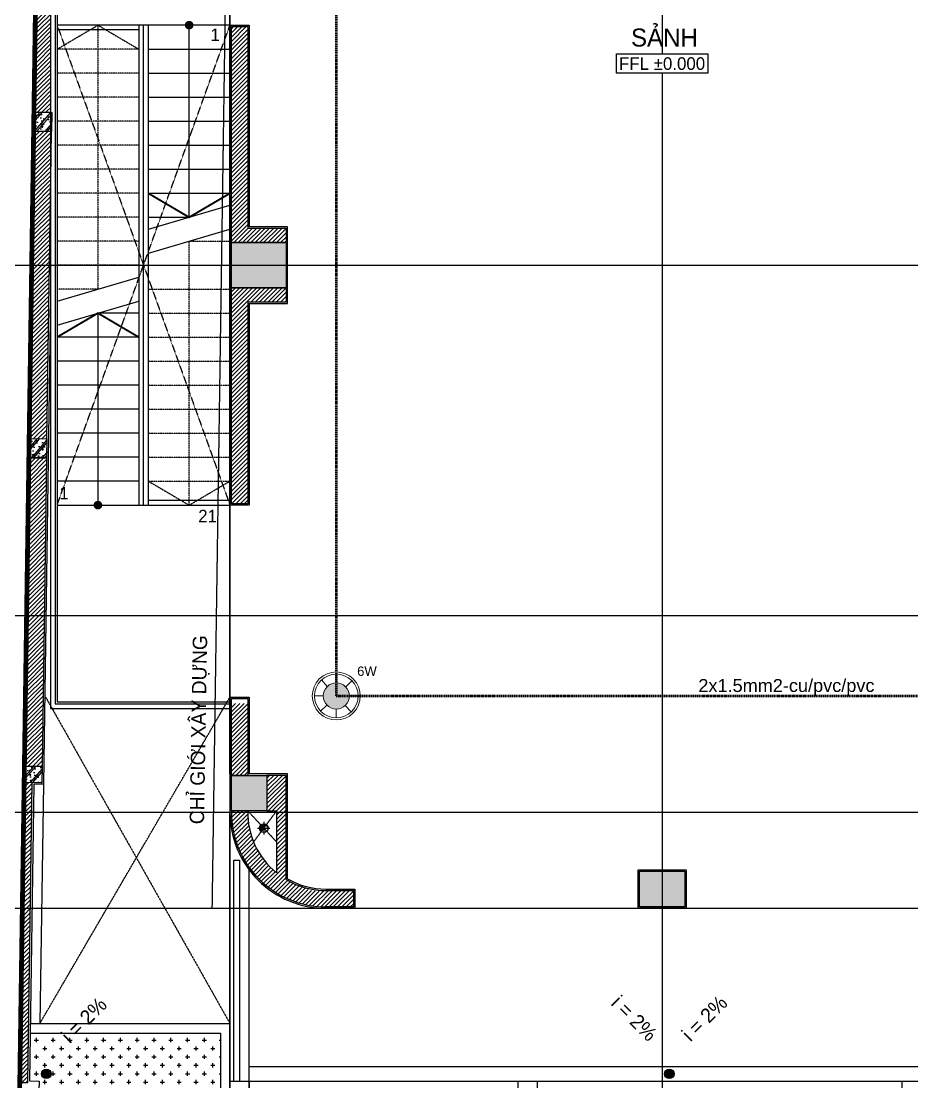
# Model space of a CAD drawing. Header units: inches. Extents: x 1721084 to 1854744, y 225101 to 488646.
# Drawn here: x 1813027 to 1822300, y 361703 to 372752 of the extents above; entities that cross this region are included whole.
import ezdxf
from ezdxf.enums import TextEntityAlignment as Align
from ezdxf.xclip import XClip

# ---------------------------------------------------------------- set-up
doc = ezdxf.new("R2010")
doc.units = ezdxf.units.IN
doc.header["$MEASUREMENT"] = 0
doc.header["$XCLIPFRAME"] = 0
doc.set_wipeout_variables(frame=1)
for name, pattern in [('DASHED', [19.049999999999997, 12.7, -6.349999999999998]), ('X-PL-GF$0$X-GRID-T1$0$CENTER2', [1.125, 0.75, -0.125, 0.125, -0.125]), ('X-PL-GF$0$X-PL-GF$0$DASHDOTX2', [2, 1, -0.5, 0, -0.5]), ('X-PL-GF$0$X-PL-GF$0$DASHED', [0.75, 0.5, -0.25]), ('X-PL-GF$0$X-PL-GF$0$HIDDEN2', [0.1875, 0.125, -0.0625])]:
    doc.linetypes.add(name, pattern=pattern)
for name, color, linetype in [('A-ANNO-DIM 100', 252, 'Continuous'), ('X-PL-GF$0$A-ANNO-NOTE-ENG', 250, 'Continuous'), ('X-PL-GF$0$A-FURN-EQPM', 250, 'Continuous'), ('X-PL-GF$0$X-GRID-T1$0$A-ANNO-DIM 75', 2, 'Continuous'), ('X-PL-GF$0$X-GRID-T1$0$A-GRID', 9, 'X-PL-GF$0$X-GRID-T1$0$CENTER2'), ('X-PL-GF$0$X-PL-GF$0$A-ANNO-RNAM', 250, 'Continuous'), ('X-PL-GF$0$X-PL-GF$0$A-FLOR', 250, 'Continuous'), ('X-PL-GF$0$X-PL-GF$0$A-FLOR-ABOV', 250, 'X-PL-GF$0$X-PL-GF$0$HIDDEN2'), ('X-PL-GF$0$X-PL-GF$0$A-FLOR-COLS-CONC', 250, 'Continuous'), ('X-PL-GF$0$X-PL-GF$0$A-FLOR-DRAN', 250, 'Continuous'), ('X-PL-GF$0$X-PL-GF$0$A-FLOR-HDRL', 250, 'Continuous'), ('X-PL-GF$0$X-PL-GF$0$A-FLOR-PATT', 250, 'Continuous'), ('X-PL-GF$0$X-PL-GF$0$A-FLOR-STRS', 250, 'Continuous'), ('X-PL-GF$0$X-PL-GF$0$A-FLOR-STRS-NOTE', 250, 'Continuous'), ('X-PL-GF$0$X-PL-GF$0$A-FLOR-WALL', 250, 'Continuous'), ('X-PL-GF$0$X-PL-GF$0$A-FLOR-WALL-FNSH', 250, 'Continuous'), ('X-PL-GF$0$X-PL-GF$0$A-FLOR-WALL-PATT', 250, 'Continuous'), ('X-PL-GF$0$X-PL-GF$0$A-LAND-GRAS', 89, 'Continuous'), ('X-PL-GF$0$X-PL-GF$0$A-SECT-MED', 250, 'Continuous'), ('X-PL-GF$0$X-PL-GF$0$A-SECT-PATT', 250, 'Continuous'), ('X-PL-GF$0$X-PL-GF$0$A-SECT-STEL', 12, 'Continuous'), ('X-PL-GF$0$X-PL-GF$0$A-XREF', 250, 'Continuous'), ('X-PL-GF$0$X-PL-GF$0$B-RanhHienTrang', 250, 'Continuous'), ('X-PL-GF$0$X-PL-GF$0$CGXD', 250, 'Continuous'), ('X-PL-GF$0$X-PL-GF$0$I-ANNO-LEVL-PLAN', 250, 'Continuous'), ('X-PL-GF$0$XREF2$0$A-FLOR-COLS-CONC', 250, 'Continuous'), ('X-PL-GF$0$XREF2$0$A-FLOR-PATT', 250, 'Continuous')]:
    doc.layers.add(name, color=color, linetype=linetype)
doc.layers.add('Chi tiet TB1', color=6, linetype='Continuous', lineweight=13)
doc.layers.add('TTLL', color=252, linetype='DASHED', lineweight=50)
doc.layers.add('Vien TB', color=7, linetype='Continuous', lineweight=18, true_color=0x009e00)
doc.styles.add('HDUNGARC', font='vn_vni.shx')
doc.styles.get("Standard").update_dxf_attribs({"font": 'arial.ttf'})
doc.styles.add('X-PL-GF$0$HDUNGARC', font='vn_vni.shx')
doc.styles.add('X-PL-GF$0$X-GRID-T1$0$HDUNGARC', font='vn_vni.shx')
doc.styles.add('X-PL-GF$0$X-PL-GF$0$SYMBTEXT', font='VAVON_.TTF')
doc.dimstyles.new('X-PL-GF$0$X-GRID-T1$0$DIM-75', dxfattribs={"dimscale": 75, "dimtxt": 1.6, "dimasz": 1, "dimexe": 1, "dimexo": 1, "dimgap": 0.5, "dimtad": 1, "dimdec": 0, "dimzin": 0, "dimdsep": 46, "dimtxsty": 'X-PL-GF$0$X-GRID-T1$0$HDUNGARC', "dimblk": 'X-PL-GF$0$X-GRID-T1$0$_ArchTick', "dimcen": 2, "dimdle": 1, "dimclrd": 256, "dimclre": 9, "dimclrt": 3, "dimadec": 0, "dimazin": 0, "dimtfac": 1, "dimtdec": 0, "dimtix": 1, "dimtmove": 2, "dimatfit": 2, "dimfxl": 1, "dimtolj": 1, "dimtzin": 0, "dimarcsym": 2})
pattern_1 = [(45, (0, 0), (-22.09708691207961, 22.09708691207961), [])]
pattern_2 = [(54, (0, 0), (143.978068100322, -2.51314656807856), [15, -165]), (359, (0, 0), (-38.17672263258378, 148.136205541445), [12, -132]), (104.4514, (11.99817190200864, -0.2094279928046898), (105.8014581244018, 145.6229752967735), [12.748038, -140.2284224]), (50.18419999999998, (-2.79025894976501, 39.90256201039297), (215.2374651695471, -18.13376922839233), [22.5, -247.5]), (100.6356, (15.14619545357805, 38.39140331440962), (172.886977297764, 207.3887486410285), [19.1220576, -210.3426]), (355.1842000000002, (-2.79025894976501, 39.90256201039297), (172.886815400423, 207.3888836815694), [18, -198]), (25, (17.85858679287272, 31.32205098267724), (124.707658123106, -72.0000000348896), [15, -165]), (330.0000000000001, (17.85858679287272, 31.32205098267724), (38.4277435848289, 148.0712871091526), [12, -132]), (75.4514, (28.25088782156475, 25.3220443419086), (163.1354596724559, 76.07115927203152), [12.748038, -140.2284224]), (41.50000000000001, (0, 0), (-2.218253370694924, 66.5862339525476), [0, -130.3999999999999, 0, -133.9999999999999, 0, -132.4999999999999]), (11.5, (0, 0), (46.98318860929417, 82.3603496113481), [0, -76.39999999999998, 0, -127.4, 0, -50.5]), (331.5, (-44.49135664158815, -3.111138728987988), (106.8190839731312, 2.947528310489392), [0, -50, 0, -156, 0, -207]), (321.5, (-64.44263764678463, -4.506268203870494), (114.9565173145964, 28.10842846725684), [0, -65, 0, -103.6, 0, -147]), (49, (0, 0), (-64.15031431893561, 55.76501746419311), []), (49, (-1.709033606731069, 24.44031923136569), (-64.15031431893561, 55.76501746419311), [])]
pattern_3 = [(0, (0, 0), (50, 50), [50, -50])]

# ---------------------------------------------------------------- blocks, each defined once
blk = doc.blocks.new('X-PL-GF$0$PHEU THU 115X115')
for p, q in [((-15.43790575498133, -23.58826450755441), (14.24268701775872, -23.58826450755441)), ((-15.43790575498133, -91.4117354924456), (14.24268701775872, -91.4117354924456))]:
    blk.add_line(p, q)
for points in [[(-9.482600924791768, -54.19603434290184), (-43.28344451003068, -54.19603434290184)], [(-43.28344451003068, -60.65419115152329), (-9.482600924791768, -60.65419115152329)], [(36.49155470221013, -42.87137462652025), (-36.40955630420649, -42.87137462652025)], [(-36.40955630420649, -48.58054185540822), (36.49155470221013, -48.58054185540822)], [(-36.40955630420649, -66.41945814459177), (36.49155470221013, -66.41945814459177)], [(36.49155470221013, -72.12862537347974), (-36.40955630420649, -72.12862537347974)], [(30.4041321240511, -30.40287615318084), (30.4041321240511, -30.40287615318084), (-31.43376121902838, -30.40287615318084)], [(-31.43376121902838, -36.863928665196), (30.4041321240511, -36.863928665196)], [(-31.43376121902838, -78.136071334804), (30.4041321240511, -78.136071334804)], [(30.4041321240511, -84.59712384681916), (30.4041321240511, -84.59712384681916), (-31.43376121902838, -84.59712384681916)], [(8.978155363991391, -54.19603434290184), (42.7789989492303, -54.19603434290184)], [(42.7789989492303, -60.65419115152329), (8.978155363991391, -60.65419115152329)]]:
    blk.add_lwpolyline(points)
for radius in [51.45152249066621, 46.57292621760693, 4.594603257156433]:
    blk.add_circle((-0.2522227804001886, -57.5), radius)
for centre, radius, start, end in [((-42.55626883552759, -57.42511274721619), 3.309944380612229, 102.6910741584825, 257.3089258415174), ((-36.3302054702508, -45.72595824096788), 2.855686286463456, 91.59228034863337, 268.4077196513667), ((-36.3302054702508, -69.27404175903939), 2.855686286463456, 91.59228034863337, 268.4077196513667), ((-31.12392294632446, -33.63340240919206), 3.245350465819644, 95.47845449965135, 264.5215455003486), ((-31.12392294632446, -81.36659759081522), 3.245350465819644, 95.47845449965135, 264.5215455003486), ((-11.00198453679331, -57.4251127472089), 3.568679573956446, 295.1984696173395, 64.80153038266046), ((10.49753897599294, -57.4251127472089), 3.568679573956446, 115.1984696173395, 244.8015303826605), ((29.94667727740307, -33.63340240918478), 3.262754178219241, 278.0597159257377, 81.94028407426231), ((29.94667727740307, -81.36659759081522), 3.262754178219241, 278.0597159257377, 81.94028407426231), ((35.88332438809448, -45.72595824096061), 2.918662660680424, 282.0282235757958, 77.97177642420422), ((35.88332438809448, -69.27404175903212), 2.918662660680424, 282.0282235757958, 77.97177642420422), ((42.05182327472721, -57.42511274721619), 3.309944380612229, 282.6910741584826, 77.30892584151742)]:
    blk.add_arc(centre, radius, start, end)
for points in [[(14.24268701775872, -23.58826450755441), (16.71682635079196, -21.64592190393887), (15.00893013480527, -18.70718598294479), (9.913556541374417, -16.53520093131374), (-0.6807847030140693, -15.628228584319), (-13.14400985479005, -17.76942370249162), (-17.35475464031333, -20.73333771834587), (-17.6897810909868, -22.51271087943314), (-15.43790575498133, -23.58826450755441)], [(14.24268701775872, -91.4117354924456), (16.71682635079196, -93.35407809606113), (15.00893013480527, -96.2928140170552), (9.913556541374417, -98.46479906869357), (-0.6807847030140693, -99.371771415681), (-13.14400985479005, -97.23057629750838), (-17.35475464031333, -94.26666228166141), (-17.6897810909868, -92.48728912055955), (-15.43790575498133, -91.4117354924456)]]:
    blk.add_spline(points, degree=3)
blk = doc.blocks.new('X-PL-GF$0$XREF2')
at = {"layer": 'X-PL-GF$0$XREF2$0$A-FLOR-PATT'}
h = blk.add_hatch(dxfattribs=at)
h.set_pattern_fill('!BTCT', color=256, scale=25, pattern_type=2)
h.set_pattern_definition([(50, (0, 0), (179.3150456501883, -15.68803374564877), [18.75, -206.25]), (355, (0, 0), (-34.68783340325, 188.0480334250029), [15, -165]), (100.4514, (14.94292, -1.307334999999999), (144.6273454285054, 172.3598855152384), [15.9350475, -175.285528]), (46.18420000000002, (0, 50), (266.8102621564111, -41.37975358225452), [28.125, -309.375]), (96.6356, (22.23418625, 46.55167324999999), (233.6656763871758, 243.5294677251104), [23.902572, -262.92825]), (351.1842000000001, (0, 50), (233.6654862834068, 243.5296502313311), [22.5, -247.5]), (21, (25, 37.5), (149.2267630296154, -100.6547226663347), [18.75, -206.25]), (326, (25, 37.5), (60.82883298039543, 181.2875112617133), [15, -165]), (71.45140000000002, (37.43555825, 29.1120985), (210.0556571453725, 80.6326241774881), [15.9350475, -175.285528]), (37.50000000000001, (0, 0), (3.039963829322667, 83.22346345782788), [0, -163, 0, -167.5, 0, -165.625]), (7.499999999999999, (0, 0), (65.76738436053715, 98.60292797059006), [0, -95.5, 0, -159.25, 0, -63.125]), (327.5, (-55.75, 0), (133.4556090431022, -5.638717933594937), [0, -62.5, 0, -195, 0, -258.75]), (317.5, (-80.75000000000001, 0), (145.7965423355966, 25.02624558307943), [0, -81.25, 0, -129.5, 0, -183.75]), (45, (0, 0), (-75.13009550107068, 75.13009550107068), []), (45, (0, 30.625), (-75.13009550107068, 75.13009550107068), [])])
h.paths.add_polyline_path([(20684.99999999999, 3915.000000000058), (20684.99999999999, 4285.000000000056), (20315.00000000015, 4285.000000000056), (20315.00000000015, 3915.000000000058)])
h.paths.add_polyline_path([(20684.99999918887, 374.6332916433435), (20684.99999918887, 685.0000000000528), (19915.00000000002, 685.0000000000517), (19915.00000000002, 374.6332916433425)])
h.paths.add_polyline_path([(15485.00000000008, -984.9999999999764), (15485.00000000008, -714.9999999998672), (14815.00000000008, -714.9999999998689), (14815.00000000008, -984.9999999999744)])
h.paths.add_polyline_path([(15384.99999999999, 3915.000000000034), (15384.99999999999, 4385.000000000058), (15014.99999999998, 4385.000000000056), (15014.99999999998, 3915.000000000034)])
h.paths.add_polyline_path([(8785.000000000175, 5464.999999999941), (8785.000000000175, 5934.99999999994), (8215.000000000175, 5934.999999999942), (8215.000000000175, 5464.999999999941)])
h.paths.add_polyline_path([(4265.000000000006, -984.9999999999792), (4735.000000000001, -984.9999999999792), (4735, -614.9999999998835), (4265.000000000006, -614.9999999998835)])
h.paths.add_polyline_path([(385.0000000000219, 15.0000000000291), (385.0000000000219, 385.0000000000283), (15.00000000002183, 385.0000000000272), (15.00000000002183, 15.0000000000291)])
h.paths.add_polyline_path([(15.00000000002183, 5935.000000000028), (15.00000000002183, 5465.000000000028), (585.0000000000217, 5465.000000000028), (585.000000000029, 5935.000000000028)])
h.paths.add_polyline_path([(4734.999999999876, 11575.58118903297), (4264.999999999876, 11603.31734586404), (4264.999999999876, 11214.99999999994), (4734.999999999876, 11214.99999999994)])
h.paths.add_polyline_path([(8785.000000000233, 11336.55203909347), (8415.000000000213, 11358.38688596065), (8415.000000000198, 10965.00146173001), (8785.000000000207, 10965.00000000014)])
h.paths.add_polyline_path([(8785.000000000033, -614.9999999999718), (8415.000000000035, -614.9999999999718), (8415.000000000035, -984.9999999999781), (8785.000000000036, -984.9999999999781)])
h.paths.add_polyline_path([(15.00000000002182, 11335.00000000015), (15.00000000002183, 10965.00000000015), (385.0000000000219, 10965.00000000015), (385.0000000000219, 11335.00000000015)])
h.paths.add_polyline_path([(15485.00000000021, 10941.1403626419), (15015.0000000002, 10968.90048736221), (15015.0000000002, 10664.9999999063), (15485.00000000021, 10664.9999999063)])
h.paths.add_polyline_path([(20685.04201184699, 10634.25258519437), (20315.00000000023, 10656.0931995088), (20315.00000000023, 10215.00000000135), (20685.04201184699, 10215.00000000135)])
at = {"layer": 'X-PL-GF$0$XREF2$0$A-FLOR-COLS-CONC'}
for points in [[(15.00000000002183, 5935.000000000028), (585.0000000000217, 5935.000000000028), (585.0000000000217, 5465.000000000028), (15.00000000002183, 5465.000000000028)], [(15.00000000002183, 385.0000000000281), (385.0000000000219, 385.0000000000281), (385.0000000000219, 15.00000000002819), (15.00000000002183, 15.00000000002819)]]:
    blk.add_lwpolyline(points, close=True, dxfattribs=at)
blk.add_lwpolyline([(4735.000000000006, -614.9999999998843), (4735.000000000006, -984.9999999999584), (4265.000000000006, -984.9999999999584), (4265.000000000006, -614.9999999998843), (4735.000000000006, -614.9999999998843), (4735.000000000006, -614.9999999998843)], dxfattribs=at)
blk = doc.blocks.new('X-PL-GF$0$X-GRID-T1$0$_ArchTick')
at = {"color": 0, "linetype": 'ByBlock', "const_width": 0.15}
blk.add_lwpolyline([(-0.5000000000000018, -0.4822552045807244), (0.5, 0.5177447954192829)], dxfattribs=at)
blk = doc.blocks.new('*D265')
at = {"layer": 'Defpoints', "color": 0, "transparency": 16777216}
for p in [(-2878.678544014208, 11350.00000000012), (-1991.108536304821, 11350.00000000012), (-2178.662637090867, 5700.000000000158)]:
    blk.add_point(p, dxfattribs=at)
at = {"layer": 'X-PL-GF$0$X-GRID-T1$0$A-ANNO-DIM 75', "lineweight": -2, "transparency": 16777216}
blk.add_line((-2878.678544014206, 5625.000000000157), (-2878.678544014208, 11425.00000000012), dxfattribs=at)
at = {"layer": 'X-PL-GF$0$X-GRID-T1$0$A-ANNO-DIM 75', "color": 9, "lineweight": -2, "transparency": 16777216}
for p, q in [((-2066.108536304822, 11350.00000000012), (-2953.678544014208, 11350.00000000012)), ((-2253.662637090867, 5700.000000000158), (-2953.678544014206, 5700.000000000158))]:
    blk.add_line(p, q, dxfattribs=at)
at = {"layer": 'X-PL-GF$0$X-GRID-T1$0$A-ANNO-DIM 75', "lineweight": -2, "transparency": 16777216, "xscale": 75, "yscale": 75, "zscale": 75}
for p, rotation in [((-2878.678544014208, 11350.00000000012), 90), ((-2878.678544014206, 5700.000000000158), 270)]:
    blk.add_blockref('X-PL-GF$0$X-GRID-T1$0$_ArchTick', p, dxfattribs=dict(at, rotation=rotation))
at = {"layer": 'X-PL-GF$0$X-GRID-T1$0$A-ANNO-DIM 75', "color": 3, "transparency": 16777216, "insert": (-2976.178544014204, 8525.000000000138), "char_height": 120, "attachment_point": 5, "rotation": 90, "style": 'X-PL-GF$0$X-GRID-T1$0$HDUNGARC'}
blk.add_mtext('\\A1;5650', dxfattribs=at)
blk = doc.blocks.new('X-PL-GF$0$X-PL-GF$0$RANH DAT')
at = {"color": 20, "linetype": 'X-PL-GF$0$X-PL-GF$0$DASHDOTX2', "ltscale": 4, "const_width": 50}
blk.add_lwpolyline([(-11627.29456309721, -102.3376698006832), (-11627.29456309721, -102.3376698006832), (-2.910383e-10, 1.164153e-10), (992.3107898987656, 14373.5282487044), (-5110.730678946215, 14733.68764396724), (-10633.96828031746, 15059.63101499682), (-41580.12939057983, 16885.85990410079), (-41827.60296804322, -102.3376699942382), (-17866.78343735436, -102.337669765111), (-11627.29456321617, -102.3376697921485)], dxfattribs=at)
blk = doc.blocks.new('X-PL-GF$0$X-PL-GF$0$NM 90')
h = blk.add_hatch()
h.set_pattern_fill('DASH', color=8, scale=400)
h.set_pattern_definition(pattern_3)
h.paths.add_polyline_path([(0, 45, 1), (0, 0)])
h.paths.add_polyline_path([(0, 45), (0, 0), (45, 0, 0.4142135623730951)])
h.paths.add_polyline_path([(45, 0), (0, 0, -1), (-2.7e-15, -45, 0.4142135623730951)])
h = blk.add_hatch()
h.set_pattern_fill('DASH', color=256, scale=400)
h.set_pattern_definition(pattern_3)
h.paths.add_polyline_path([(0, 45, 1), (0, 0)])
h.paths.add_polyline_path([(0, 45), (0, 0), (45, 0, 0.4142135623730951)])
h.paths.add_polyline_path([(45, 0), (0, 0, -1), (-3.6e-15, -45, 0.4142135623730951)])
h = blk.add_hatch()
h.set_pattern_fill('DASH', color=8, scale=400)
h.set_pattern_definition(pattern_3)
h.paths.add_polyline_path([(0, 45, 1), (0, 0)])
h.paths.add_polyline_path([(0, 45), (0, 0), (45, 0, 0.4142135623730951)])
h.paths.add_polyline_path([(45, 0), (0, 0, -1), (-3.6e-15, -45, 0.4142135623730951)])
h = blk.add_hatch(color=8)
h.dxf.hatch_style = 1
h.paths.add_polyline_path([(0, 45, 1), (0, 0)])
h.paths.add_polyline_path([(0, 45), (0, -3.6e-15), (45, 0, 0.4142135623730951)])
h.paths.add_polyline_path([(45, 0), (-1.8e-15, 0, -1), (-7.1e-15, -45, 0.4142135623730951)])
at = {"color": 8}
for points in [[(65, 0), (-65, 0)], [(0, 65), (0, -65)]]:
    blk.add_lwpolyline(points, dxfattribs=at)
blk.add_circle((0, 0), 45)
for centre, start, end in [((1.4e-15, 22.5), 90, 270), ((1.4e-15, -22.5), 270, 90.00000000000004)]:
    blk.add_arc(centre, 22.5, start, end)
blk = doc.blocks.new('X-PL-GF$0$X-PL-GF$0$IDEN-ELEV-PLAN')
blk.add_wipeout([(-6.333333333333286, -1.3333333333339823), (-6.333333333333286, 1.333333333332675), (6.333333333333385, 1.3333333333336412), (6.333333333333385, -1.3333333333330302)])
blk.add_lwpolyline([(-6.333333333333285, -1.333333333333981), (-6.333333333333285, 1.333333333332682), (6.33333333333337, 1.333333333333668), (6.33333333333337, -1.333333333333014)], close=True)
at = {"color": 2, "style": 'X-PL-GF$0$X-PL-GF$0$SYMBTEXT'}
blk.add_attdef('EL0.000', text='', height=1.999999999999999, dxfattribs=at).set_placement((2.84e-14, -1.066e-13), align=Align.MIDDLE)
blk = doc.blocks.new('X-PL-GF$0$X-PL-GF$0$thangGF1')
at = {"layer": 'X-PL-GF$0$X-PL-GF$0$A-FLOR-ABOV', "ltscale": 10}
for points in [[(-1799.999999999987, 6049.999999998895), (-1375.000000000065, 6299.999999998894), (-950.0000000000708, 6049.999999998893)], [(-950.00000000007, 6299.999999998891), (-1800.00000000007, 6299.999999998895)], [(-1375.00000000007, 6299.999999998894), (-1375.000000000078, 3549.999999998924)], [(-950.0000000000708, 6049.999999998893), (-1800.000000000071, 6049.999999998895)], [(-950.0000000000721, 5799.999999998893), (-1800.000000000071, 5799.999999998895)], [(-950.0000000000728, 5549.999999998893), (-1800.000000000073, 5549.999999998895)], [(-950.0000000000737, 5299.999999998893), (-1800.000000000073, 5299.999999998895)], [(-950.0000000000746, 5049.999999998893), (-1800.000000000074, 5049.999999998895)], [(-950.0000000000753, 4799.999999998893), (-1800.000000000074, 4799.999999998894)], [(-950.0000000000753, 4549.999999998893), (-1800.000000000076, 4549.999999998894)], [(-950.0000000000764, 4299.999999998893), (-1800.000000000076, 4299.999999998894)], [(-950.0000000000772, 4049.999999998893), (-1800.000000000077, 4049.999999998895)], [(-424.9999999999835, 1299.999999998893), (-424.9999999999835, 4049.999999998895)], [(-424.9999999999927, 4049.999999998894), (1.27329e-11, 4049.999999998895)], [(-950.000000000078, 3799.999999998893), (-1800.000000000078, 3799.999999998896)], [(-849.9999999999872, 3799.999999998893), (1.27329e-11, 3799.999999998896)], [(-1375.000000000176, 3549.999999998896), (-1800.000000000079, 3549.999999998896)], [(-849.9999999999862, 3549.999999998893), (1.36424e-11, 3549.999999998896)], [(-849.9999999999853, 3299.999999998893), (1.45519e-11, 3299.999999998896)], [(-849.9999999999843, 3049.999999998894), (1.54614e-11, 3049.999999998896)], [(-849.9999999999836, 2799.999999998894), (1.63709e-11, 2799.999999998896)], [(-849.9999999999827, 2549.999999998894), (1.72804e-11, 2549.999999998896)], [(-849.9999999999827, 2299.999999998894), (1.81899e-11, 2299.999999998896)], [(-849.9999999999817, 2049.999999998894), (1.90994e-11, 2049.999999998896)], [(-849.9999999999809, 1799.999999998893), (1.90994e-11, 1799.999999998895)], [(-849.9999999999799, 1549.999999998893), (2.00089e-11, 1549.999999998896)], [(-849.9999999999799, 1549.999999998893), (-424.9999999999835, 1299.999999998893), (2.00089e-11, 1549.999999998896)], [(-849.999999999979, 1299.999999998893), (2.09184e-11, 1299.999999998896)]]:
    blk.add_lwpolyline(points, dxfattribs=at)
at = {"layer": 'X-PL-GF$0$X-PL-GF$0$A-FLOR-HDRL'}
for points in [[(1.45519e-11, 8369.999999999034), (-1869.999999999986, 8369.999999999034), (-1869.999999999977, -820.0000000010523), (9.8908e-12, -820.0000000000864)], [(1.45519e-11, 8319.999999999032), (-1819.999999999987, 8319.999999999032), (-1819.999999999977, -770.0000000009967), (-4.55884e-11, -770.0000000000864)], [(-900.0000000000326, 1299.999999998893), (-900.0000000000326, 6299.999999998891)]]:
    blk.add_lwpolyline(points, dxfattribs=at)
at = {"layer": 'X-PL-GF$0$X-PL-GF$0$A-FLOR-STRS'}
for points in [[(1.45519e-11, 8299.999999999034), (-1799.999999999987, 8299.999999999034), (-1799.999999999977, -750.0000000009738), (-6.74163e-11, -750.0000000000864)], [(-2.36469e-11, 4424.99999999893), (1.45519e-11, 8299.999999999034)], [(-1799.999999999987, 1299.999999998893), (-849.999999999979, 1299.999999998893), (-849.9999999999942, 6299.999999998891)], [(-5.1728e-12, 6299.999999998888), (-950.00000000007, 6299.999999998891), (-950.0000000000855, 1299.999999998893)], [(-849.9999999999942, 6049.999999998893), (6.3665e-12, 6049.999999998895)], [(-849.9999999999936, 5799.999999998893), (6.3665e-12, 5799.999999998895)], [(-849.9999999999927, 5549.999999998893), (7.276000000000001e-12, 5549.999999998895)], [(-849.9999999999918, 5299.999999998893), (8.1855e-12, 5299.999999998895)], [(-849.9999999999907, 5049.999999998893), (9.0949e-12, 5049.999999998895)], [(-849.9999999999901, 4799.999999998893), (1.00044e-11, 4799.999999998894)], [(-849.9999999999892, 4549.999999998893), (1.09139e-11, 4549.999999998894)], [(-849.9999999999836, 4174.99999999891), (-8.91305e-11, 4424.99999999891)], [(-849.9999999999892, 4299.999999998893), (-425.0000000000872, 4299.999999998894)], [(-849.9999999998889, 3924.99999999891), (5.457000000000001e-12, 4174.99999999891)], [(-7.7307e-11, -730), (-2.63753e-11, 4174.999999998902)], [(-1800.000000000073, 3424.99999999891), (-950.0000000001784, 3674.999999998912)], [(-1799.999999999978, 3174.99999999891), (-950.0000000000837, 3424.999999998912)], [(-950.0000000000799, 3299.999999998893), (-1375.000000000082, 3299.999999998896)], [(-950.0000000000811, 3049.999999998894), (-1800.00000000008, 3049.999999998896)], [(-950.0000000000816, 2799.999999998894), (-1800.000000000082, 2799.999999998896)], [(-950.0000000000816, 2549.999999998894), (-1800.000000000082, 2549.999999998896)], [(-950.0000000000825, 2299.999999998894), (-1800.000000000083, 2299.999999998896)], [(-950.0000000000837, 2049.999999998894), (-1800.000000000084, 2049.999999998896)], [(-950.0000000000844, 1799.999999998893), (-1800.000000000084, 1799.999999998895)], [(-950.0000000000855, 1549.999999998893), (-1800.000000000085, 1549.999999998896)]]:
    blk.add_lwpolyline(points, dxfattribs=at)
at = {"layer": 'X-PL-GF$0$X-PL-GF$0$A-FLOR-STRS-NOTE', "color": 174, "const_width": 45}
for points in [[(-447.4999999993723, 6300.000076101227, -1), (-402.5000000005948, 6299.999923896553, -1)], [(-1397.499999999474, 1300.00007610123, -1), (-1352.500000000697, 1299.999923896556, -1)]]:
    blk.add_lwpolyline(points, format="xyb", close=True, dxfattribs=at)
at = {"layer": 'X-PL-GF$0$X-PL-GF$0$A-FLOR-STRS-NOTE', "color": 174, "ltscale": 400, "const_width": 20}
for points in [[(-849.9999999999799, 4548.412627375422), (-424.9999999999835, 4298.412627375422), (2.00089e-11, 4548.412627375425)], [(-1799.999999999948, 3049.999999998915), (-1375.000000000025, 3299.999999998913), (-950.0000000000316, 3049.999999998912)]]:
    blk.add_lwpolyline(points, dxfattribs=at)
at = {"layer": 'X-PL-GF$0$X-PL-GF$0$A-SECT-STEL', "color": 174}
for points in [[(-424.9999999999835, 4299.999999998925), (-424.9999999999835, 6299.999999998891)], [(-1375.000000000079, 3299.999999998896), (-1375.000000000085, 1299.999999998893)]]:
    blk.add_lwpolyline(points, dxfattribs=at)
blk = doc.blocks.new('4566')
at = {"layer": 'Chi tiet TB1', "ltscale": 50}
h = blk.add_hatch(color=3, dxfattribs=at)
h.set_gradient(color1=(0, 255, 0), color2=(0, 230, 0), one_color=1, tint=0.449999988079071, name='SPHERICAL')
edge = h.paths.add_edge_path()
edge.add_ellipse((0, 0), major_axis=(0.9918582567488411, 0.9918582567488411), ratio=0.9999999998799904, start_angle=0, end_angle=360)
at = {"layer": 'Chi tiet TB1', "color": 3, "ltscale": 50}
for p, q in [((-0.0001124633126892, 2.337832326651549), (-6.74779876135e-05, 1.40269939601421)), ((-1.597113059833644, 1.707246286096051), (-0.9582678359001872, 1.02434777165763)), ((1.672889646724796, 1.63306467665825), (1.003733788034878, 0.9798388059716672)), ((1.402699397935065, 6.74780458212e-05), (2.337832329911179, 0.0001124633708969)), ((-2.337832329911179, -0.0001124633708969), (-1.402699397935065, -6.74780458212e-05)), ((-1.003733788034878, -0.9798388059716672), (-1.672889646724796, -1.63306467665825)), ((0.9582678359001872, -1.02434777165763), (1.597113059833644, -1.707246286096051)), ((6.74779876135e-05, -1.40269939601421), (0.0001124633126892, -2.337832326651549))]:
    blk.add_line(p, q, dxfattribs=at)
blk.add_ellipse((0, 0), major_axis=(0.9918582567488408, 0.9918582567488408), ratio=0.9999999998799904, start_param=5.498003643449576, end_param=11.78118895062916, dxfattribs=at)
at = {"layer": 'Vien TB', "ltscale": 50}
for major_axis, ratio, start_param, end_param in [((-1.818406803973981, 1.818406803973981), 0.9999999999883924, 2.35614697415892, 8.639332281338504), ((-1.653097094603011, 1.653097094603011), 0.9999999999081464, 3.927127140388231, 10.21031244756781)]:
    blk.add_ellipse((0, 0), major_axis=major_axis, ratio=ratio, start_param=start_param, end_param=end_param, dxfattribs=at)
at = {"layer": 'Vien TB', "ltscale": 50, "insert": (2.232189822984665, 3.151799126411863), "char_height": 1, "attachment_point": 1}
blk.add_mtext_dynamic_manual_height_columns('6W', width=2.593374908153436, gutter_width=1, heights=[0], dxfattribs=at)
blk = doc.blocks.new('X-PL-GF$0$X-GRID-T1')
at = {"layer": 'X-PL-GF$0$X-GRID-T1$0$A-GRID', "ltscale": 8}
for p, q in [((5.9835e-12, 15788.19757388748), (-2.3166e-12, -4800.000000207501)), ((4500.000000000136, 15788.19757388748), (4500.000000000129, -4800.000000207501)), ((-3578.678544014039, 5700.000000000153), (9300.000000000013, 5700.000000000153)), ((-3578.678544014041, 2050.0000000002), (14116.50000000014, 2050.000000000204)), ((-3578.678544014041, 2.000888e-10), (14116.50000000014, 2.037268e-10)), ((-3578.678544014041, -999.999999999818), (29677.78230564004, -999.9999999998143))]:
    blk.add_line(p, q, dxfattribs=at)
at = {"layer": 'X-PL-GF$0$X-GRID-T1$0$A-ANNO-DIM 75'}
dim = blk.add_linear_dim(base=(-2878.678544014208, 11350.00000000012), p1=(-2178.662637090866, 5700.000000000156), p2=(-1991.108536304819, 11350.00000000011), angle=90, dimstyle='X-PL-GF$0$X-GRID-T1$0$DIM-75', dxfattribs=at)
dim.commit()
dim.dimension.update_dxf_attribs({"geometry": '*D265', "text_midpoint": (-2976.178544014204, 8525.000000000138)})
blk = doc.blocks.new('X-PL-GF')
at = {"layer": 'X-PL-GF$0$X-PL-GF$0$A-FLOR-PATT'}
h = blk.add_hatch(dxfattribs=at)
h.set_pattern_fill('ANSI31', color=250, scale=250)
h.set_pattern_definition(pattern_1)
h.paths.add_polyline_path([(-1908.777906111688, 3691.595064760143), (-2078.759871247876, 3694.07125708649), (-2125.58903728401, 479.4123281463346), (-1955.607072147822, 476.9361358199891)])
h.paths.add_polyline_path([(-2075.846703805583, 3894.050039567583), (-1905.864738669395, 3891.573847241238), (-1859.254058980916, 7091.234367475268), (-2029.236024117103, 7093.710559801611)])
h.paths.add_polyline_path([(-1809.51172549961, 10505.87207889647), (-1979.493690635797, 10508.34827122282), (-2026.322856674811, 7293.689342282708), (-1856.340891538622, 7291.213149956358)])
h.paths.add_polyline_path([(-1861.564319048267, 13798.02256012368), (-1931.511614614602, 13802.15036684655), (-1977.017498309925, 10678.33023632692), (-1907.024924431452, 10677.31062774085)])
h.paths.add_polyline_path([(-2103.572578456228, -2814.999999983633), (-2058.072658302282, 308.4107544237619), (-2128.065229616292, 309.4303629913534), (-2173.580002830723, -2814.999999999777)])
at = {"layer": 'X-PL-GF$0$X-PL-GF$0$A-FLOR-WALL-PATT'}
h = blk.add_hatch(dxfattribs=at)
h.set_pattern_fill('ANSI31', color=250, scale=250)
h.set_pattern_definition(pattern_1)
edge = h.paths.add_edge_path()
edge.add_line((385.0000000000219, 15.00000000002819), (485.0000000000218, 15.00000000002819))
edge.add_line((485.0000000000218, 15.00000000002819), (485.0000000000222, -631.6644678940471))
edge.add_arc((1000.000000000135, 1.15392e-11), 815.0000000000003, 178.9454169066048, 230.8094233264205, ccw=False)
edge.add_line((185.1380485016004, 15.00000000002813), (15.11421982052559, 15.00000000001229))
edge.add_arc((1000.000000000128, 3.1832e-12), 984.9999999999924, 179.1274417115698, 270.0000282745055)
edge.add_line((1000.000486081091, -984.9999999998693), (1285.000000000003, -984.999800208604))
edge.add_line((1285.000000000003, -984.999800208604), (1285.000000000007, -814.9998619860905))
edge.add_line((1285.000000000007, -814.9998619860905), (1000.000000000135, -814.9999999999887))
edge.add_arc((928.0920179524936, -416.4048925642552), 405.0294033201392, 240.1783420955013, 280.226369567708, ccw=False)
edge.add_arc((1000.000000000121, -1.8531e-11), 814.9999999999671, 239.3892798055321, 250.4047116632095, ccw=False)
edge.add_line((585, -701.4271166699162), (584.9999999999998, 385.0000000000281))
edge.add_line((584.9999999999998, 385.0000000000281), (385.0000000000219, 385.0000000000281))
edge.add_line((385.0000000000219, 385.0000000000281), (385.0000000000219, 15.00000000002819))
at = {"layer": 'X-PL-GF$0$X-PL-GF$0$A-LAND-GRAS', "ltscale": 40}
h = blk.add_hatch(dxfattribs=at)
h.set_pattern_fill('CROSS', color=256, scale=350)
h.set_pattern_definition([(0, (-99.99999999985559, -2299.999999938291), (87.5, 87.5), [43.75, -131.25]), (90, (-78.12499999985562, -2321.874999938291), (-87.49999999999999, 87.5), [43.75, -131.25])])
h.paths.add_polyline_path([(-2087.845738508012, -2798.550488925721), (-1988.341863798027, -2799.999999960569), (-1989.778295744242, -2898.60604087287), (-99.99999999985559, -2899.999999960569), (-99.99999999985559, -2299.999999938291), (-2081.775780499932, -2298.532807975101)])
at = {"layer": 'X-PL-GF$0$X-PL-GF$0$A-SECT-PATT'}
h = blk.add_hatch(dxfattribs=at)
h.set_pattern_fill('!BTCT', color=256, scale=20, angle=4, pattern_type=2)
h.set_pattern_definition(pattern_2)
h.paths.add_polyline_path([(-2126.827133449779, 394.4213455943192), (-2128.065232194822, 309.4303630477873), (-1958.083267020894, 306.9541707208923), (-1956.845168275851, 391.9451532674241)])
h.paths.add_polyline_path([(-2125.589039836409, 479.4123281835164), (-2126.827133449779, 394.4213455943192), (-1956.845168275851, 391.9451532674241), (-1955.60707466248, 476.9361358566213)])
at = {"layer": 'X-PL-GF$0$X-PL-GF$0$A-FLOR'}
for points in [[(1.446097e-10, -2899.999999960569), (1.348326e-10, -6.58e-14)], [(200.0000000001444, -2899.999999960569), (200.0000000001444, -600.0000000000016)], [(-2079.612046541654, -2199.99999993829), (1.443823e-10, -2199.999999938291), (1.446097e-10, -2899.999999960569)], [(-2081.068784823529, -2299.99999993829), (-99.99999999985559, -2299.999999938291), (-99.99999999985559, -2899.999999960569)], [(15000.00000000003, -2649.99999980061), (200.0000000001455, -2649.99999980061)]]:
    blk.add_lwpolyline(points, dxfattribs=at)
at = {"layer": 'X-PL-GF$0$X-PL-GF$0$A-FLOR-ABOV', "ltscale": 10}
for points in [[(185.1380485016006, 15.00000000002837), (485.0000000000218, -308.3322339470095)], [(485.0000000000218, 15.00000000002819), (245.5755614317386, -308.3322339470095)]]:
    blk.add_lwpolyline(points, dxfattribs=at)
at = {"layer": 'X-PL-GF$0$X-PL-GF$0$A-FLOR-COLS-CONC'}
blk.add_lwpolyline([(-2128.065232194822, 309.4303630477873), (-2125.589039836409, 479.4123281835163), (-1955.60707466248, 476.9361358566211), (-1958.083267020894, 306.9541707208923)], close=True, dxfattribs=at)
at = {"layer": 'X-PL-GF$0$X-PL-GF$0$A-FLOR-HDRL'}
blk.add_lwpolyline([(39.99999999918805, -2799.999999961142), (40.00000000014438, -499.9999999605684), (100.0000000001443, -499.9999999605684), (99.99999999918806, -2799.999999961142)], dxfattribs=at)
at = {"layer": 'X-PL-GF$0$X-PL-GF$0$A-FLOR-WALL'}
for points in [[(-1979.493690635797, 10508.34827122282), (-1809.51172549961, 10505.87207889647), (-1856.340891538622, 7291.213149956358), (-2026.322856674811, 7293.689342282708)], [(-2058.072658595077, 308.4107544468947), (-2128.065229616292, 309.4303629913536), (-2173.580002830723, -2814.999999999776), (-2103.616926536497, -2814.999999983643)]]:
    blk.add_lwpolyline(points, close=True, dxfattribs=at)
for points in [[(585, -701.4271166699167), (585, 385.0000000000281), (385.0000000000339, 385.0000000000281), (385.0000000000339, 15.00000000002819), (485.0000000000218, 15.00000000002819), (485.0000000000218, -631.6644678940471)], [(15.00000000002183, 15.00000000002819), (15.00000000002183, 15.00000000002819)], [(15.00000000002183, 15.00000000001796), (15.00000000002183, 2.008277e-10)], [(185.1380485016006, 15.00000000002837), (15.00000000002183, 15.00000000002833)], [(1000.00000000014, -815.0000000000058), (1285.000000000007, -815.0000000000058), (1285.000000000003, -984.9993658740702), (1000.000000000135, -984.9999999999893)]]:
    blk.add_lwpolyline(points, dxfattribs=at)
for radius, start, end in [(985, 179.9999999999888, 270.0000565523335), (815, 178.9454169066047, 230.8094233264204), (815, 239.3892798055322, 270)]:
    blk.add_arc((1000.000000000135, 1.09139e-11), radius, start, end, dxfattribs=at)
at = {"layer": 'X-PL-GF$0$X-PL-GF$0$A-FLOR-WALL-FNSH'}
for points in [[(2246.183442473346, 13540.58553577948), (2246.183442473346, 13540.58553577948), (2246.183442473346, 13540.58553577948), (2246.183442473346, 13540.58553577948), (2046.530790088585, 13552.36765764824), (2052.421851022971, 13652.19398384076), (-1740.97799602957, 13876.09193533185), (-1746.869056964078, 13776.2656091379), (-1846.794315740672, 13782.12484005305), (-1891.808028183852, 10692.09054883621), (-1791.818634361203, 10690.63396505859), (-1943.303339421334, 291.7372743988308), (-2043.292737168894, 293.1938581958925), (-2088.331257619726, -2798.543416182955), (-1988.341863798027, -2799.999999960569), (-1989.798602079907, -2899.999999960569), (-1.4779e-12, -2899.999999960569), (-1.4779e-12, -2799.999999960569), (199.9999999999985, -2799.999999960569), (199.9999999999985, -2899.999999960569), (3000.000000000002, -2899.999999960569), (3000.000000000002, -2799.999999960569)], [(600.0000000001388, 6099.999999999992), (200.0000000001444, 6100.000000000004)], [(200.0000000001444, 5299.999999999999), (600, 5299.999999999997), (600, 6099.999999999994)], [(1.420241e-10, 400.0000000000281), (1.420202e-10, 0)], [(600, -692.8203230274621), (600, 400.0000000000281), (200.0000000001444, 400.0000000000281)], [(1000.00000000014, -800.0000000000058), (1300.000000000007, -800.0000000000058), (1300.000000000004, -999.999358471824), (1000.000007402383, -999.9999999999872)], [(5.457000000000001e-12, -2799.999999961525), (199.9999999999982, -2799.999999959612)], [(3000.000000000002, -2799.999999923274), (3200.000000000002, -2799.999999921363), (3200.000000000002, -2899.999999960569), (7000.000000000004, -2899.999999904851), (7000.000000000004, -2799.999999904851), (7200.000000000004, -2799.999999904851), (7200.000000000004, -2899.999999904851), (11000, -2899.999999921363), (11000, -2799.999999921363), (11200, -2799.999999921363), (11200, -2899.999999921363), (15000.00000000003, -2899.999999800959), (15000.00000000003, -2799.999999800959)]]:
    blk.add_lwpolyline(points, dxfattribs=at)
blk.add_lwpolyline([(4750.000000000006, -999.999999999982), (4250.000000000006, -999.999999999982), (4250.000000000006, -599.9999999999708), (4750.000000000006, -599.9999999999708)], close=True, dxfattribs=at)
for radius, start, end in [(1000, 180.0000000000005, 270.0000565523335), (800, 239.9999999999888, 270)]:
    blk.add_arc((1000.000000000135, 1.09139e-11), radius, start, end, dxfattribs=at)
at = {"layer": 'X-PL-GF$0$X-PL-GF$0$A-SECT-MED'}
blk.add_line((200.0000000001451, -2799.999999960569), (2997.07591356643, -2799.999999960569), dxfattribs=at)
for points in [[(-1943.303339421334, 291.7372743988307), (-1979.603287746884, -2200.127298132017)], [(3200.000000000002, -2799.999999921363), (7000.000000000004, -2799.999999865644)]]:
    blk.add_lwpolyline(points, dxfattribs=at)
at = {"layer": 'X-PL-GF$0$A-FURN-EQPM', "color": 6, "xscale": 0.9708737864077668, "yscale": 0.9708737864077668, "zscale": 0.9708737864077668}
for p in [(-1912.001754074253, -2669.174757180775), (4575.697562549537, -2669.174757153334)]:
    blk.add_blockref('X-PL-GF$0$PHEU THU 115X115', p, dxfattribs=at)
at = {"layer": 'X-PL-GF$0$X-PL-GF$0$A-FLOR-DRAN', "rotation": 90}
blk.add_blockref('X-PL-GF$0$X-PL-GF$0$NM 90', (351.8717017379074, -164.7839449308096), dxfattribs=at)
at = {"layer": 'X-PL-GF$0$A-ANNO-NOTE-ENG', "color": 3, "char_height": 150, "attachment_point": 5, "style": 'X-PL-GF$0$HDUNGARC'}
for insert, rotation in [((-1520.304214671448, -2165.111698801658), 44.92348924916315), ((4209.725702190438, -2146.778926765292), 315.07651075083686), ((4941.179669936985, -2146.778926765292), 44.92348924916315)]:
    blk.add_mtext('i = 2%', dxfattribs=dict(at, insert=insert, rotation=rotation))
at = {"layer": 'X-PL-GF$0$X-PL-GF$0$A-ANNO-RNAM', "insert": (4524.467369445892, 8070.000000064368), "char_height": 187.5, "width": 1284.923656308964, "attachment_point": 5, "style": 'X-PL-GF$0$X-PL-GF$0$SYMBTEXT'}
blk.add_mtext('SAÛNH', dxfattribs=at)
blk.add_wipeout([(-1869.999999999976, 1129.999999999924), (2.2737367544323206e-12, 1129.999999999924), (2.2737367544323206e-12, 10270.000000000007), (-1869.999999999986, 10270.000000000007)]).dxf.layer = 'X-PL-GF$0$X-PL-GF$0$A-FLOR-STRS'
at = {"layer": 'X-PL-GF$0$X-PL-GF$0$A-FLOR-WALL-PATT'}
h = blk.add_hatch(dxfattribs=at)
h.set_pattern_fill('ANSI31', color=250, scale=250)
h.set_pattern_definition(pattern_1)
h.paths.add_polyline_path([(185.0000000001445, 6085.000000000004), (185.0000000001444, 8185.000000000007), (15.00000000014438, 8185.000000000007), (15.00000000014457, 5935.000000000028), (585, 5935.000000000028), (585, 6084.999999999992)])
h.paths.add_polyline_path([(185.0000000001445, 5314.999999999999), (585.0000000000217, 5315), (585.0000000000217, 5465.000000000028), (15.00000000000193, 5465.000000000028), (15.00000000000172, 3215.000000000009), (185.0000000001444, 3215.000000000009)])
h.paths.add_polyline_path([(185.0000002862997, 1135.000000000009), (15.00000028629977, 1135.000000000009), (15.0000000001444, 385.0000000000281), (185.0000000001444, 385.0000000000281)])
h.paths.add_polyline_path([(15.00000000007705, 10215), (185.000000000077, 10215), (185.0000000001444, 10965.00000000015), (15.00000000014438, 10965.00000000015)])
at = {"layer": 'X-PL-GF$0$X-PL-GF$0$A-SECT-PATT'}
h = blk.add_hatch(dxfattribs=at)
h.set_pattern_fill('!BTCT', color=256, scale=20, angle=4, pattern_type=2)
h.set_pattern_definition(pattern_2)
h.paths.add_polyline_path([(-2027.779440395963, 7193.699951042159), (-2029.236024117109, 7093.710559801612), (-1859.254058943181, 7091.234367474718), (-1857.797475222035, 7191.223758715264)])
h.paths.add_polyline_path([(-2026.322856674817, 7293.689342282702), (-2027.779440395963, 7193.699951042159), (-1857.797475222035, 7191.223758715264), (-1856.340891500889, 7291.213149955807)])
h = blk.add_hatch(dxfattribs=at)
h.set_pattern_fill('!BTCT', color=256, scale=20, angle=4, pattern_type=2)
h.set_pattern_definition(pattern_2)
h.paths.add_polyline_path([(-2077.303286922872, 3794.060648318239), (-2078.759870644018, 3694.071257077693), (-1908.777905470089, 3691.595064750798), (-1907.321321748943, 3791.584455991343)])
h.paths.add_polyline_path([(-2075.846703201726, 3894.050039558781), (-2077.303286922872, 3794.060648318239), (-1907.321321748943, 3791.584455991343), (-1905.864738027797, 3891.573847231886)])
at = {"layer": 'X-PL-GF$0$X-PL-GF$0$A-FLOR'}
blk.add_lwpolyline([(5.913108537e-07, 1200.000000000009), (-6.2073e-11, 3199.999999999873)], dxfattribs=at)
at = {"layer": 'X-PL-GF$0$X-PL-GF$0$A-FLOR-ABOV', "ltscale": 10}
for points in [[(-1800.000000000104, 3200.000000000011), (1.501218e-10, 8199.999999999865)], [(-1799.999999999987, 8199.999999999873), (4.1211e-12, 3200.000000000304)], [(4.67253e-11, 3200.000000000013), (4.66684e-11, 5700.000000000014)], [(-1979.603287746884, -2200.127298132017), (2.274e-13, 1200.000000000003)], [(-1919.875161231457, 1200.000000000003), (1.446097e-10, -2199.999999938291)]]:
    blk.add_lwpolyline(points, dxfattribs=at)
at = {"layer": 'X-PL-GF$0$X-PL-GF$0$A-FLOR-COLS-CONC'}
for points in [[(-2029.236024117109, 7093.710559801612), (-2026.322856674817, 7293.689342282702), (-1856.340891500889, 7291.213149955807), (-1859.254058943181, 7091.234367474718)], [(-2078.759870644018, 3694.071257077693), (-2075.846703201726, 3894.050039558781), (-1905.864738027797, 3891.573847231886), (-1908.777905470089, 3691.595064750798)]]:
    blk.add_lwpolyline(points, close=True, dxfattribs=at)
at = {"layer": 'X-PL-GF$0$X-PL-GF$0$A-FLOR-STRS'}
for points in [[(-950.00000000007, 8199.999999999869), (-1799.999999999985, 8199.999999999869)], [(-950.00000000007, 8149.999999999868), (-1799.999999999985, 8149.999999999868)], [(4.66542e-11, 5700.000000000014), (4.66116e-11, 7200.000000000014)], [(-849.9999999999792, 3249.99999999987), (1.589342e-10, 3249.999999999874)], [(-849.999999999979, 3199.99999999987), (1.590479e-10, 3199.999999999873)]]:
    blk.add_lwpolyline(points, dxfattribs=at)
at = {"layer": 'X-PL-GF$0$X-PL-GF$0$A-FLOR-WALL'}
blk.add_lwpolyline([(15.00000000002183, 5935.000000000028), (15.00000000002183, 5935.000000000028), (15.00000000014438, 8185.000000000007), (185.0000000001444, 8185.000000000007), (185.0000000001445, 6085.000000000007), (585, 6084.999999999992), (585, 5935.000000000028), (15.00000000002183, 5935.000000000028), (15.00000000002183, 5935.000000000028)], dxfattribs=at)
for points in [[(-2075.846703805583, 3894.050039567583), (-1905.864738669395, 3891.573847241238), (-1859.254058980916, 7091.234367475266), (-2029.236024117103, 7093.710559801611)], [(15.00000000000187, 5465.000000000028), (585.0000000000217, 5465.000000000028), (585.0000000000217, 5314.999999999999), (185.0000000001445, 5314.999999999999), (185.0000000001444, 3215.00000000001), (15.00000000000173, 3215.000000000009)], [(-2078.759871247876, 3694.07125708649), (-1908.777906111688, 3691.595064760143), (-1955.607072147822, 476.936135819989), (-2125.58903728401, 479.4123281463346)], [(15.00000059153217, 1185.000000000009), (185.0000005915321, 1185.000000000009), (185.0000000001444, 385.0000000000281), (15.00000000014438, 385.0000000000283)]]:
    blk.add_lwpolyline(points, close=True, dxfattribs=at)
at = {"layer": 'X-PL-GF$0$X-PL-GF$0$A-FLOR-WALL-FNSH'}
for points in [[(1.443823e-10, 6100.000000000004), (1.443823e-10, 8200.00000000001), (200.0000000001444, 8200.00000000001), (200.0000000001444, 6100.000000000004)], [(200.0000000001444, 5300), (200.0000000001444, 3200.000000000009), (1.7552e-12, 3200.000000000009), (1.7552e-12, 5300)], [(1.443823e-10, 400.0000000000281), (5.915321708e-07, 1200.000000000009), (200.0000005915322, 1200.000000000009), (200.0000000001444, 400.0000000000281)]]:
    blk.add_lwpolyline(points, dxfattribs=at)
at = {"layer": 'X-PL-GF$0$X-PL-GF$0$CGXD', "linetype": 'X-PL-GF$0$X-PL-GF$0$DASHED', "ltscale": 7}
blk.add_lwpolyline([(29109.2069565708, 10152.18368523635), (7.276000000000001e-12, 11870.00821583272), (-187.4603885969482, -998.4933488365367), (19532.55709904624, -999.9999999998154)], dxfattribs=at)
at = {"layer": 'X-PL-GF$0$X-PL-GF$0$A-FLOR-STRS'}
blk.add_blockref('X-PL-GF$0$X-PL-GF$0$thangGF1', (0, 1900.000000000977), dxfattribs=at)
at = {"layer": 'X-PL-GF$0$X-PL-GF$0$A-XREF'}
for name in ['X-PL-GF$0$X-GRID-T1', 'X-PL-GF$0$XREF2']:
    blk.add_blockref(name, (0, 0), dxfattribs=at)
at = {"layer": 'X-PL-GF$0$X-PL-GF$0$B-RanhHienTrang'}
blk.add_blockref('X-PL-GF$0$X-PL-GF$0$RANH DAT', (39636.32640790709, -2897.662330001818), dxfattribs=at)
at = {"layer": 'X-PL-GF$0$A-ANNO-NOTE-ENG', "color": 3, "char_height": 130, "attachment_point": 5, "style": 'X-PL-GF$0$HDUNGARC'}
for s, insert in [('1', (-154.0633643021558, 8100.230858117241)), ('1', (-1728.64935042439, 3325.201624390051)), ('21', (-233.2494006923051, 3086.047208384274))]:
    blk.add_mtext(s, dxfattribs=dict(at, insert=insert))
at = {"layer": 'X-PL-GF$0$X-PL-GF$0$A-ANNO-RNAM', "insert": (-311.9667245751615, 860.2108979429448), "char_height": 150, "width": 5649.764704245291, "attachment_point": 5, "rotation": 89, "style": 'X-PL-GF$0$X-PL-GF$0$SYMBTEXT'}
blk.add_mtext('CHÆ GIÔÙI XAÂY DÖÏNG', dxfattribs=at)
at = {"layer": 'X-PL-GF$0$X-PL-GF$0$I-ANNO-LEVL-PLAN'}
ref = blk.add_blockref('X-PL-GF$0$X-PL-GF$0$IDEN-ELEV-PLAN', (4500.000000000129, 7800.000000064279), dxfattribs=dict(at, xscale=75, yscale=75, zscale=75))
ref.add_attrib('EL 000.00', 'FFL %%p0.000', dxfattribs={"layer": '0', "height": 131.25, "style": 'X-PL-GF$0$X-PL-GF$0$SYMBTEXT'}).set_placement((4500.000000000129, 7800.000000064279), align=Align.MIDDLE)
at = {"layer": 'X-PL-GF$0$X-PL-GF$0$A-FLOR-WALL-FNSH'}
blk.add_lwpolyline([(15000.00000000003, -2799.999999800959), (15200.00000000003, -2799.999999800959), (15200.00000000003, -2999.999999800984), (-2191.276562666232, -2999.999999960567), (-1943.802985202435, 13988.19757424687), (34696.32145598598, 11825.95025974346)], dxfattribs=at)

msp = doc.modelspace()

# ---------------------------------------------------------------- block references
ref = msp.add_blockref('X-PL-GF', (1815200.38168202, 364510.5894645699))
XClip(ref).set_block_clipping_path([(-4378.678544013994, -12850.407672127025), (34696.321455986006, 17749.592327873004)])

# ---------------------------------------------------------------- next in the draw order: linework, layer by layer
at = {"layer": 'TTLL', "color": 4}
msp.add_lwpolyline([(1831077.472682687, 367681.5734358144), (1829618.081333221, 367681.5734358144), (1829618.081333221, 369918.094173761), (1822764.999297779, 369918.094173761), (1822764.999297779, 374722.4030494573), (1816307.602127303, 374722.0924111436), (1816307.602112359, 365722.7087465744), (1822764.99929779, 365722.7087465744), (1825560.754630525, 365722.7087465744), (1825560.754630525, 364402.9682048667), (1828418.333672677, 364402.9682048667)], dxfattribs=at)

# ---------------------------------------------------------------- next in the draw order: block references
at = {"xscale": 97.34783631149912, "yscale": 97.34783631149912, "zscale": 97.34783631149912}
msp.add_blockref('4566', (1816307.602112359, 365722.7087465744), dxfattribs=at)

# ---------------------------------------------------------------- next in the draw order: texts
at = {"layer": 'A-ANNO-DIM 100', "color": 3, "insert": (1820078, 365722.7087465744), "char_height": 135, "attachment_point": 7, "rotation": 0.030819090045507556, "style": 'HDUNGARC'}
msp.add_mtext('\\A1;{\\fArial|b0|i0|c0|p34;2x1.5mm2-cu/pvc/pvc}', dxfattribs=at)

doc.saveas('drawing.dxf')
